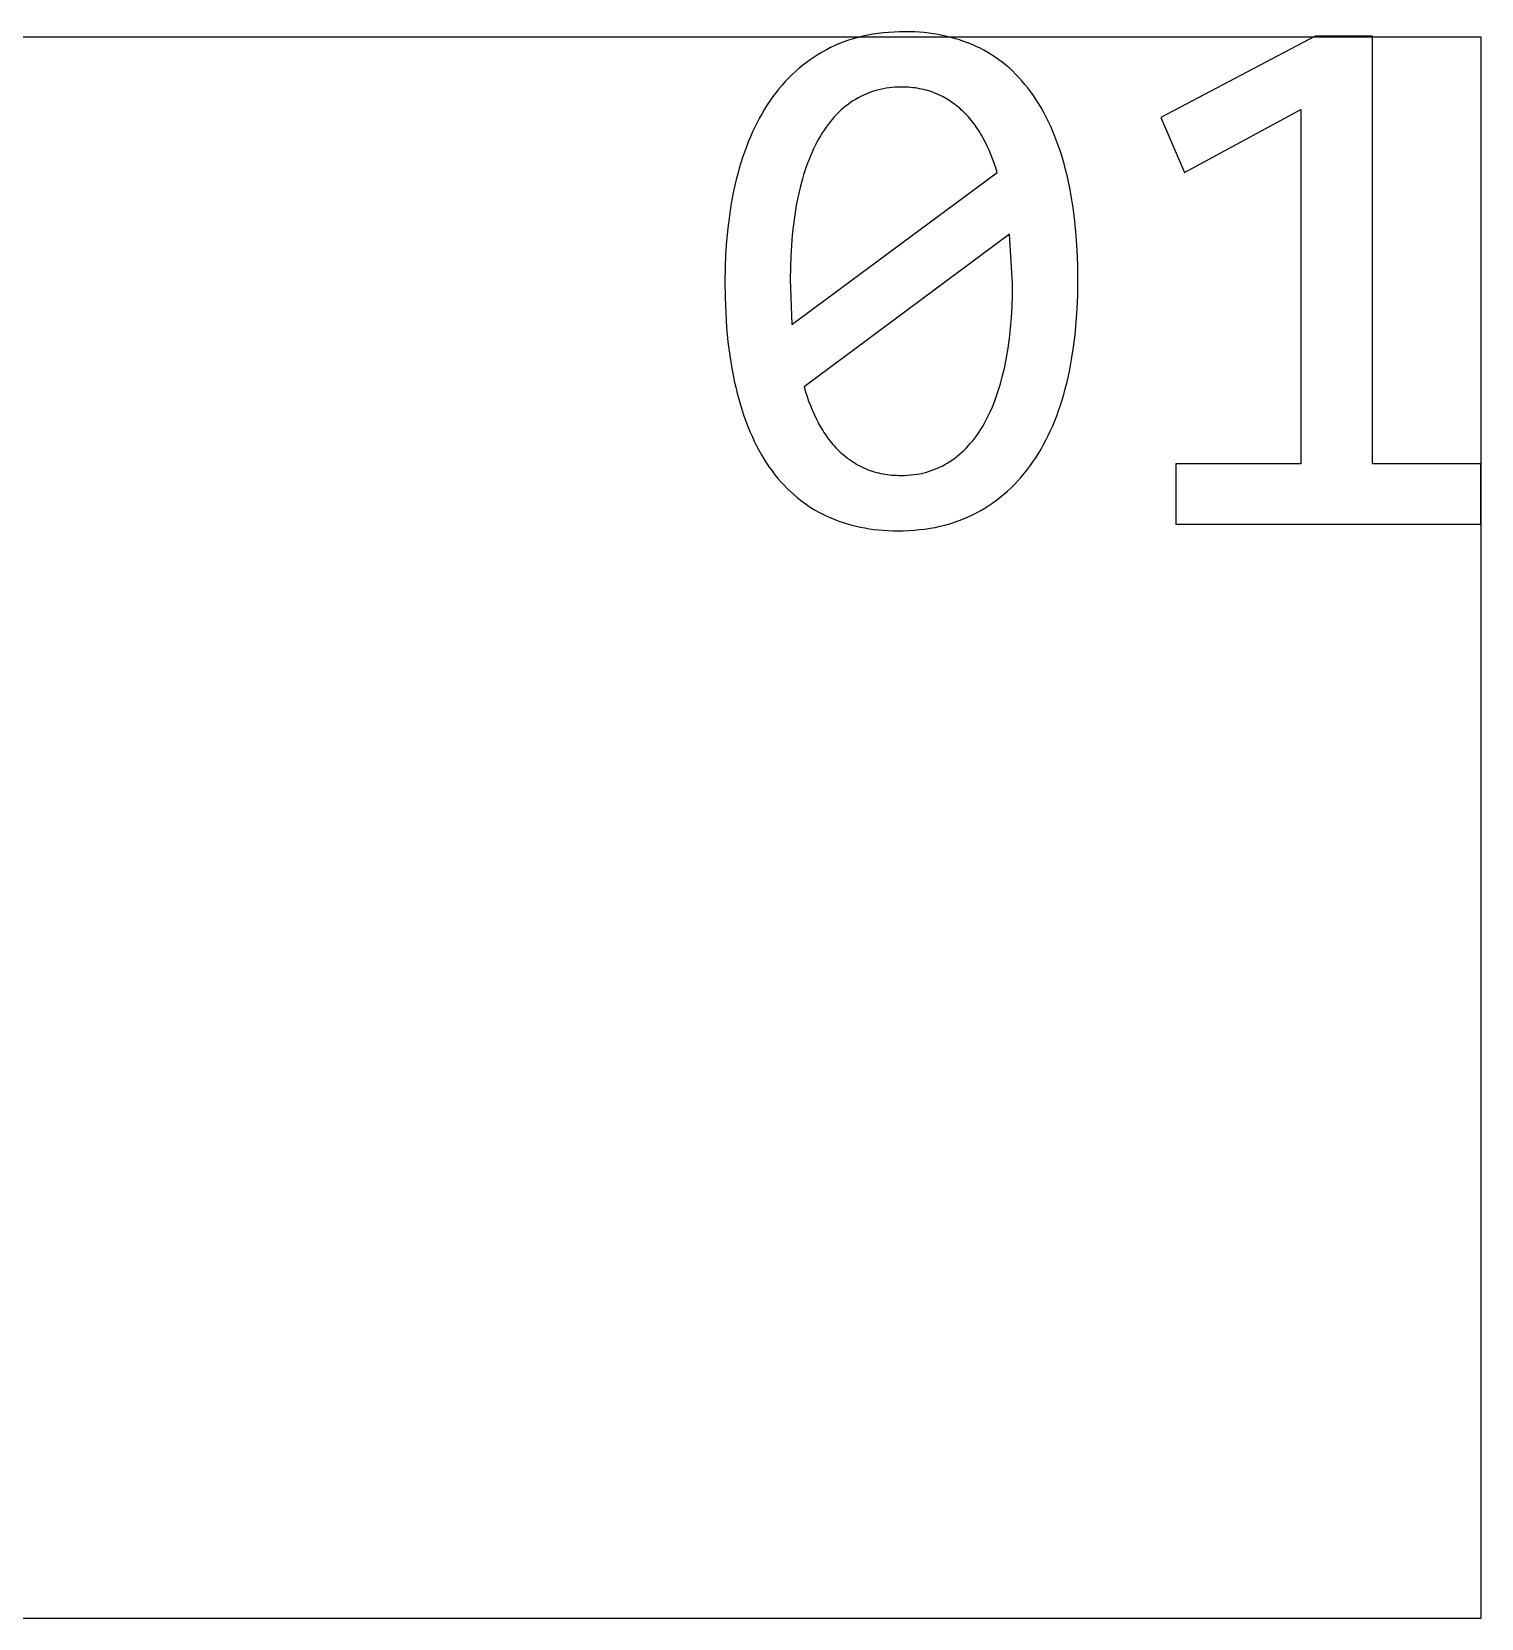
# Model space of a CAD drawing. Extents: x -541 to -365, y -48 to 48.
# Drawn here: x -452.9 to -364.8, y -48 to 48.3 of the extents above; entities that cross this region are included whole.
import ezdxf

# ---------------------------------------------------------------- set-up
doc = ezdxf.new("R2010")
doc.units = 0
doc.layers.add('DEFAULT', color=7, linetype='CONTINUOUS')

msp = doc.modelspace()

# ---------------------------------------------------------------- linework, layer by layer
at = {"layer": 'DEFAULT'}
for p, q in [((-401.76, 48.175), (-402.067, 48.12)), ((-401.448, 48.222), (-401.76, 48.175)), ((-401.13, 48.261), (-401.448, 48.222)), ((-400.808, 48.291), (-401.13, 48.261)), ((-400.48, 48.312), (-400.808, 48.291)), ((-400.146, 48.325), (-400.48, 48.312)), ((-399.808, 48.329), (-400.146, 48.325)), ((-399.513, 48.326), (-399.808, 48.329)), ((-399.222, 48.315), (-399.513, 48.326)), ((-398.934, 48.298), (-399.222, 48.315)), ((-398.65, 48.274), (-398.934, 48.298)), ((-398.369, 48.242), (-398.65, 48.274)), ((-398.091, 48.204), (-398.369, 48.242)), ((-397.817, 48.159), (-398.091, 48.204)), ((-364.817, 48.006, 8), (-540.829, 48.006, 8)), ((-404.591, 47.235), (-404.845, 47.095)), ((-404.332, 47.368), (-404.591, 47.235)), ((-404.067, 47.491), (-404.332, 47.368)), ((-403.797, 47.607), (-404.067, 47.491)), ((-403.522, 47.714), (-403.797, 47.607)), ((-403.242, 47.812), (-403.522, 47.714)), ((-402.956, 47.902), (-403.242, 47.812)), ((-402.665, 47.983), (-402.956, 47.902)), ((-402.369, 48.056), (-402.665, 47.983)), ((-402.067, 48.12), (-402.369, 48.056)), ((-397.546, 48.107), (-397.817, 48.159)), ((-397.278, 48.047), (-397.546, 48.107)), ((-397.014, 47.981), (-397.278, 48.047)), ((-396.753, 47.908), (-397.014, 47.981)), ((-396.495, 47.828), (-396.753, 47.908)), ((-396.241, 47.741), (-396.495, 47.828)), ((-395.99, 47.647), (-396.241, 47.741)), ((-395.742, 47.546), (-395.99, 47.647)), ((-395.498, 47.438), (-395.742, 47.546)), ((-395.258, 47.323), (-395.498, 47.438)), ((-395.022, 47.2), (-395.258, 47.323)), ((-374.897, 48.059), (-384.284, 43.117)), ((-371.422, 48.059), (-374.897, 48.059)), ((-371.422, 22.088), (-371.422, 48.059)), ((-364.817, -48.006, 8), (-364.817, 48.006, 8)), ((-406.034, 46.287), (-406.256, 46.105)), ((-405.807, 46.463), (-406.034, 46.287)), ((-405.575, 46.631), (-405.807, 46.463)), ((-405.337, 46.793), (-405.575, 46.631)), ((-405.094, 46.947), (-405.337, 46.793)), ((-404.845, 47.095), (-405.094, 46.947)), ((-394.79, 47.07), (-395.022, 47.2)), ((-394.563, 46.932), (-394.79, 47.07)), ((-394.34, 46.786), (-394.563, 46.932)), ((-394.122, 46.633), (-394.34, 46.786)), ((-393.908, 46.472), (-394.122, 46.633)), ((-393.698, 46.304), (-393.908, 46.472)), ((-393.493, 46.128), (-393.698, 46.304)), ((-407.089, 45.304), (-407.284, 45.086)), ((-406.889, 45.514), (-407.089, 45.304)), ((-406.683, 45.718), (-406.889, 45.514)), ((-406.472, 45.915), (-406.683, 45.718)), ((-406.256, 46.105), (-406.472, 45.915)), ((-393.293, 45.945), (-393.493, 46.128)), ((-393.096, 45.754), (-393.293, 45.945)), ((-392.904, 45.555), (-393.096, 45.754)), ((-392.717, 45.349), (-392.904, 45.555)), ((-392.534, 45.135), (-392.717, 45.349)), ((-407.836, 44.39), (-408.009, 44.144)), ((-407.657, 44.629), (-407.836, 44.39)), ((-407.473, 44.861), (-407.657, 44.629)), ((-407.284, 45.086), (-407.473, 44.861)), ((-402.502, 44.397), (-402.662, 44.313)), ((-402.34, 44.476), (-402.502, 44.397)), ((-402.176, 44.548), (-402.34, 44.476)), ((-402.01, 44.615), (-402.176, 44.548)), ((-401.841, 44.676), (-402.01, 44.615)), ((-401.67, 44.732), (-401.841, 44.676)), ((-401.497, 44.781), (-401.67, 44.732)), ((-401.322, 44.825), (-401.497, 44.781)), ((-401.144, 44.863), (-401.322, 44.825)), ((-400.965, 44.895), (-401.144, 44.863)), ((-400.783, 44.921), (-400.965, 44.895)), ((-400.599, 44.941), (-400.783, 44.921)), ((-400.412, 44.956), (-400.599, 44.941)), ((-400.224, 44.964), (-400.412, 44.956)), ((-400.033, 44.967), (-400.224, 44.964)), ((-399.89, 44.966), (-400.033, 44.967)), ((-399.749, 44.961), (-399.89, 44.966)), ((-399.61, 44.954), (-399.749, 44.961)), ((-399.472, 44.943), (-399.61, 44.954)), ((-399.336, 44.93), (-399.472, 44.943)), ((-399.202, 44.913), (-399.336, 44.93)), ((-399.069, 44.894), (-399.202, 44.913)), ((-398.939, 44.871), (-399.069, 44.894)), ((-398.81, 44.846), (-398.939, 44.871)), ((-398.683, 44.817), (-398.81, 44.846)), ((-398.558, 44.786), (-398.683, 44.817)), ((-398.434, 44.752), (-398.558, 44.786)), ((-398.312, 44.714), (-398.434, 44.752)), ((-398.192, 44.674), (-398.312, 44.714)), ((-398.074, 44.63), (-398.192, 44.674)), ((-397.957, 44.584), (-398.074, 44.63)), ((-397.842, 44.535), (-397.957, 44.584)), ((-397.729, 44.483), (-397.842, 44.535)), ((-397.618, 44.429), (-397.729, 44.483)), ((-397.507, 44.373), (-397.618, 44.429)), ((-397.399, 44.314), (-397.507, 44.373)), ((-392.355, 44.914), (-392.534, 45.135)), ((-392.181, 44.685), (-392.355, 44.914)), ((-392.011, 44.449), (-392.181, 44.685)), ((-391.847, 44.204), (-392.011, 44.449)), ((-408.498, 43.367), (-408.65, 43.095)), ((-408.34, 43.632), (-408.498, 43.367)), ((-408.177, 43.891), (-408.34, 43.632)), ((-408.009, 44.144), (-408.177, 43.891)), ((-403.844, 43.431), (-403.979, 43.295)), ((-403.707, 43.561), (-403.844, 43.431)), ((-403.566, 43.686), (-403.707, 43.561)), ((-403.423, 43.805), (-403.566, 43.686)), ((-403.276, 43.918), (-403.423, 43.805)), ((-403.127, 44.025), (-403.276, 43.918)), ((-402.975, 44.127), (-403.127, 44.025)), ((-402.898, 44.175), (-402.975, 44.127)), ((-402.82, 44.223), (-402.898, 44.175)), ((-402.662, 44.313), (-402.82, 44.223)), ((-397.292, 44.253), (-397.399, 44.314)), ((-397.187, 44.19), (-397.292, 44.253)), ((-397.083, 44.124), (-397.187, 44.19)), ((-396.981, 44.056), (-397.083, 44.124)), ((-396.88, 43.985), (-396.981, 44.056)), ((-396.781, 43.912), (-396.88, 43.985)), ((-396.684, 43.837), (-396.781, 43.912)), ((-396.588, 43.759), (-396.684, 43.837)), ((-396.494, 43.679), (-396.588, 43.759)), ((-396.401, 43.597), (-396.494, 43.679)), ((-396.31, 43.512), (-396.401, 43.597)), ((-396.221, 43.425), (-396.31, 43.512)), ((-396.133, 43.336), (-396.221, 43.425)), ((-391.687, 43.952), (-391.847, 44.204)), ((-391.532, 43.692), (-391.687, 43.952)), ((-391.382, 43.424), (-391.532, 43.692)), ((-391.238, 43.148), (-391.382, 43.424)), ((-382.84, 39.778), (-375.777, 43.613)), ((-375.777, 43.613), (-375.777, 22.088)), ((-408.938, 42.533), (-409.074, 42.243)), ((-408.797, 42.817), (-408.938, 42.533)), ((-408.65, 43.095), (-408.797, 42.817)), ((-404.609, 42.529), (-404.726, 42.358)), ((-404.489, 42.693), (-404.609, 42.529)), ((-404.366, 42.852), (-404.489, 42.693)), ((-404.24, 43.006), (-404.366, 42.852)), ((-404.111, 43.153), (-404.24, 43.006)), ((-403.979, 43.295), (-404.111, 43.153)), ((-396.047, 43.245), (-396.133, 43.336)), ((-395.962, 43.152), (-396.047, 43.245)), ((-395.879, 43.056), (-395.962, 43.152)), ((-395.797, 42.959), (-395.879, 43.056)), ((-395.717, 42.86), (-395.797, 42.959)), ((-395.639, 42.759), (-395.717, 42.86)), ((-395.562, 42.656), (-395.639, 42.759)), ((-395.487, 42.55), (-395.562, 42.656)), ((-395.413, 42.443), (-395.487, 42.55)), ((-395.341, 42.334), (-395.413, 42.443)), ((-391.098, 42.864), (-391.238, 43.148)), ((-390.963, 42.573), (-391.098, 42.864)), ((-390.832, 42.273), (-390.963, 42.573)), ((-384.284, 43.117), (-382.84, 39.778)), ((-409.331, 41.644), (-409.451, 41.335)), ((-409.205, 41.947), (-409.331, 41.644)), ((-409.074, 42.243), (-409.205, 41.947)), ((-405.166, 41.62), (-405.268, 41.421)), ((-405.061, 41.813), (-405.166, 41.62)), ((-404.952, 42), (-405.061, 41.813)), ((-404.841, 42.182), (-404.952, 42)), ((-404.726, 42.358), (-404.841, 42.182)), ((-395.271, 42.222), (-395.341, 42.334)), ((-395.202, 42.109), (-395.271, 42.222)), ((-395.135, 41.994), (-395.202, 42.109)), ((-395.069, 41.876), (-395.135, 41.994)), ((-394.942, 41.636), (-395.069, 41.876)), ((-394.821, 41.39), (-394.942, 41.636)), ((-390.707, 41.966), (-390.832, 42.273)), ((-390.587, 41.651), (-390.707, 41.966)), ((-390.472, 41.328), (-390.587, 41.651)), ((-409.676, 40.698), (-409.781, 40.37)), ((-409.567, 41.019), (-409.676, 40.698)), ((-409.451, 41.335), (-409.567, 41.019)), ((-405.644, 40.573), (-405.731, 40.347)), ((-405.555, 40.793), (-405.644, 40.573)), ((-405.462, 41.008), (-405.555, 40.793)), ((-405.367, 41.217), (-405.462, 41.008)), ((-405.268, 41.421), (-405.367, 41.217)), ((-394.705, 41.137), (-394.821, 41.39)), ((-394.595, 40.878), (-394.705, 41.137)), ((-394.491, 40.612), (-394.595, 40.878)), ((-394.392, 40.34), (-394.491, 40.612)), ((-390.361, 40.997), (-390.472, 41.328)), ((-390.256, 40.659), (-390.361, 40.997)), ((-390.156, 40.312), (-390.256, 40.659)), ((-409.974, 39.696), (-410.063, 39.349)), ((-409.88, 40.036), (-409.974, 39.696)), ((-409.781, 40.37), (-409.88, 40.036)), ((-406.69, 30.549), (-394.212, 39.778)), ((-405.97, 39.637), (-406.044, 39.39)), ((-405.893, 39.88), (-405.97, 39.637)), ((-405.814, 40.116), (-405.893, 39.88)), ((-405.731, 40.347), (-405.814, 40.116)), ((-394.299, 40.062), (-394.392, 40.34)), ((-394.212, 39.778), (-394.299, 40.062)), ((-390.06, 39.958), (-390.156, 40.312)), ((-389.97, 39.596), (-390.06, 39.958)), ((-389.885, 39.225), (-389.97, 39.596)), ((-410.224, 38.64), (-410.364, 37.913)), ((-410.063, 39.349), (-410.224, 38.64)), ((-406.181, 38.878), (-406.306, 38.345)), ((-406.044, 39.39), (-406.181, 38.878)), ((-389.807, 38.846), (-389.885, 39.225)), ((-389.734, 38.459), (-389.807, 38.846)), ((-410.364, 37.913), (-410.482, 37.168)), ((-406.417, 37.79), (-406.513, 37.213)), ((-406.306, 38.345), (-406.417, 37.79)), ((-389.606, 37.66), (-389.734, 38.459)), ((-389.502, 36.827), (-389.606, 37.66)), ((-410.482, 37.168), (-410.579, 36.404)), ((-406.595, 36.615), (-406.661, 35.995)), ((-406.513, 37.213), (-406.595, 36.615)), ((-389.42, 35.962), (-389.502, 36.827)), ((-410.579, 36.404), (-410.654, 35.622)), ((-406.661, 35.995), (-406.713, 35.354)), ((-393.467, 36.032), (-405.945, 26.758)), ((-393.287, 33.031), (-393.467, 36.032)), ((-389.362, 35.063), (-389.42, 35.962)), ((-410.708, 34.822), (-410.74, 34.003)), ((-410.654, 35.622), (-410.708, 34.822)), ((-406.75, 34.692), (-406.772, 34.007)), ((-406.713, 35.354), (-406.75, 34.692)), ((-389.327, 34.131), (-389.362, 35.063)), ((-410.74, 34.003), (-410.751, 33.166)), ((-406.772, 34.007), (-406.78, 33.302)), ((-389.315, 33.166), (-389.327, 34.131)), ((-410.751, 33.166), (-410.739, 32.201)), ((-406.78, 33.302), (-406.69, 30.549)), ((-393.294, 32.325), (-393.287, 33.031)), ((-389.326, 32.33), (-389.315, 33.166)), ((-410.739, 32.201), (-410.704, 31.27)), ((-393.316, 31.641), (-393.294, 32.325)), ((-389.358, 31.512), (-389.326, 32.33)), ((-410.704, 31.27), (-410.646, 30.371)), ((-393.405, 30.338), (-393.353, 30.979)), ((-393.353, 30.979), (-393.316, 31.641)), ((-389.411, 30.712), (-389.358, 31.512)), ((-410.646, 30.371), (-410.565, 29.505)), ((-393.472, 29.718), (-393.405, 30.338)), ((-389.58, 29.169), (-389.485, 29.931)), ((-389.485, 29.931), (-389.411, 30.712)), ((-410.565, 29.505), (-410.46, 28.673)), ((-393.649, 28.543), (-393.553, 29.12)), ((-393.553, 29.12), (-393.472, 29.718)), ((-389.696, 28.426), (-389.58, 29.169)), ((-410.46, 28.673), (-410.332, 27.874)), ((-393.885, 27.455), (-393.76, 27.988)), ((-393.76, 27.988), (-393.649, 28.543)), ((-389.834, 27.701), (-389.696, 28.426)), ((-410.332, 27.874), (-410.259, 27.487)), ((-410.259, 27.487), (-410.181, 27.108)), ((-410.181, 27.108), (-410.097, 26.737)), ((-394.023, 26.944), (-393.885, 27.455)), ((-390.08, 26.65), (-389.992, 26.995)), ((-389.992, 26.995), (-389.834, 27.701)), ((-410.097, 26.737), (-410.006, 26.375)), ((-410.006, 26.375), (-409.911, 26.021)), ((-409.911, 26.021), (-409.81, 25.674)), ((-405.945, 26.758), (-405.857, 26.468)), ((-405.857, 26.468), (-405.764, 26.183)), ((-405.764, 26.183), (-405.666, 25.904)), ((-394.336, 25.988), (-394.253, 26.219)), ((-394.253, 26.219), (-394.173, 26.455)), ((-394.173, 26.455), (-394.096, 26.697)), ((-394.096, 26.697), (-394.023, 26.944)), ((-390.271, 25.978), (-390.172, 26.311)), ((-390.172, 26.311), (-390.08, 26.65)), ((-409.81, 25.674), (-409.705, 25.336)), ((-409.705, 25.336), (-409.595, 25.005)), ((-405.666, 25.904), (-405.561, 25.63)), ((-405.561, 25.63), (-405.451, 25.362)), ((-405.451, 25.362), (-405.336, 25.1)), ((-405.336, 25.1), (-405.214, 24.843)), ((-394.799, 24.919), (-394.7, 25.122)), ((-394.7, 25.122), (-394.604, 25.33)), ((-394.604, 25.33), (-394.511, 25.544)), ((-394.511, 25.544), (-394.422, 25.763)), ((-394.422, 25.763), (-394.336, 25.988)), ((-390.598, 25.016), (-390.484, 25.331)), ((-390.484, 25.331), (-390.374, 25.651)), ((-390.374, 25.651), (-390.271, 25.978)), ((-409.595, 25.005), (-409.479, 24.683)), ((-409.479, 24.683), (-409.359, 24.368)), ((-409.359, 24.368), (-409.234, 24.062)), ((-405.214, 24.843), (-405.087, 24.592)), ((-405.087, 24.592), (-405.022, 24.469)), ((-405.022, 24.469), (-404.954, 24.348)), ((-404.954, 24.348), (-404.885, 24.23)), ((-404.885, 24.23), (-404.815, 24.113)), ((-404.815, 24.113), (-404.742, 23.999)), ((-395.34, 23.989), (-395.226, 24.163)), ((-395.226, 24.163), (-395.114, 24.344)), ((-395.114, 24.344), (-395.006, 24.53)), ((-395.006, 24.53), (-394.901, 24.722)), ((-394.901, 24.722), (-394.799, 24.919)), ((-391.112, 23.82), (-390.975, 24.11)), ((-390.975, 24.11), (-390.844, 24.406)), ((-390.844, 24.406), (-390.718, 24.708)), ((-390.718, 24.708), (-390.598, 25.016)), ((-409.234, 24.062), (-409.104, 23.763)), ((-409.104, 23.763), (-408.969, 23.472)), ((-408.969, 23.472), (-408.829, 23.189)), ((-408.829, 23.189), (-408.684, 22.914)), ((-404.742, 23.999), (-404.668, 23.887)), ((-404.668, 23.887), (-404.592, 23.777)), ((-404.592, 23.777), (-404.515, 23.67)), ((-404.515, 23.67), (-404.436, 23.565)), ((-404.436, 23.565), (-404.355, 23.461)), ((-404.355, 23.461), (-404.273, 23.36)), ((-404.273, 23.36), (-404.188, 23.262)), ((-404.188, 23.262), (-404.103, 23.165)), ((-404.103, 23.165), (-404.015, 23.071)), ((-396.087, 23.058), (-395.956, 23.199)), ((-395.956, 23.199), (-395.827, 23.346)), ((-395.827, 23.346), (-395.701, 23.498)), ((-395.701, 23.498), (-395.578, 23.656)), ((-395.578, 23.656), (-395.457, 23.819)), ((-395.457, 23.819), (-395.34, 23.989)), ((-391.554, 22.988), (-391.401, 23.26)), ((-391.401, 23.26), (-391.254, 23.537)), ((-391.254, 23.537), (-391.112, 23.82)), ((-408.684, 22.914), (-408.534, 22.647)), ((-408.534, 22.647), (-408.379, 22.388)), ((-408.379, 22.388), (-408.22, 22.137)), ((-404.015, 23.071), (-403.926, 22.979)), ((-403.926, 22.979), (-403.835, 22.889)), ((-403.835, 22.889), (-403.743, 22.801)), ((-403.743, 22.801), (-403.649, 22.716)), ((-403.649, 22.716), (-403.553, 22.633)), ((-403.553, 22.633), (-403.456, 22.553)), ((-403.456, 22.553), (-403.357, 22.475)), ((-403.357, 22.475), (-403.257, 22.4)), ((-403.257, 22.4), (-403.155, 22.327)), ((-403.155, 22.327), (-403.051, 22.257)), ((-403.051, 22.257), (-402.946, 22.189)), ((-402.946, 22.189), (-402.839, 22.124)), ((-397.247, 22.133), (-397.091, 22.229)), ((-397.091, 22.229), (-396.939, 22.33)), ((-396.939, 22.33), (-396.79, 22.437)), ((-396.79, 22.437), (-396.644, 22.55)), ((-396.644, 22.55), (-396.5, 22.669)), ((-396.5, 22.669), (-396.36, 22.793)), ((-396.36, 22.793), (-396.222, 22.922)), ((-396.222, 22.922), (-396.087, 23.058)), ((-392.22, 21.966), (-392.046, 22.212)), ((-392.046, 22.212), (-391.876, 22.464)), ((-391.876, 22.464), (-391.712, 22.723)), ((-391.712, 22.723), (-391.554, 22.988)), ((-408.22, 22.137), (-408.055, 21.894)), ((-408.055, 21.894), (-407.885, 21.659)), ((-407.885, 21.659), (-407.711, 21.431)), ((-407.711, 21.431), (-407.532, 21.211)), ((-407.532, 21.211), (-407.349, 20.999)), ((-402.839, 22.124), (-402.731, 22.061)), ((-402.731, 22.061), (-402.621, 22)), ((-402.621, 22), (-402.509, 21.942)), ((-402.509, 21.942), (-402.396, 21.887)), ((-402.396, 21.887), (-402.282, 21.834)), ((-402.282, 21.834), (-402.165, 21.783)), ((-402.165, 21.783), (-402.047, 21.735)), ((-402.047, 21.735), (-401.927, 21.69)), ((-401.927, 21.69), (-401.805, 21.649)), ((-401.805, 21.649), (-401.681, 21.61)), ((-401.681, 21.61), (-401.555, 21.575)), ((-401.555, 21.575), (-401.427, 21.542)), ((-401.427, 21.542), (-401.296, 21.513)), ((-401.296, 21.513), (-401.164, 21.487)), ((-401.164, 21.487), (-401.03, 21.464)), ((-401.03, 21.464), (-400.894, 21.444)), ((-400.894, 21.444), (-400.755, 21.427)), ((-400.755, 21.427), (-400.615, 21.413)), ((-400.615, 21.413), (-400.473, 21.402)), ((-400.473, 21.402), (-400.328, 21.394)), ((-400.328, 21.394), (-400.182, 21.39)), ((-400.182, 21.39), (-400.033, 21.388)), ((-400.033, 21.388), (-399.843, 21.391)), ((-399.843, 21.391), (-399.654, 21.4)), ((-399.654, 21.4), (-399.468, 21.414)), ((-399.468, 21.414), (-399.284, 21.435)), ((-399.284, 21.435), (-399.102, 21.461)), ((-399.102, 21.461), (-398.922, 21.493)), ((-398.922, 21.493), (-398.745, 21.531)), ((-398.745, 21.531), (-398.569, 21.574)), ((-398.569, 21.574), (-398.396, 21.624)), ((-398.396, 21.624), (-398.225, 21.679)), ((-398.225, 21.679), (-398.057, 21.74)), ((-398.057, 21.74), (-397.89, 21.807)), ((-397.89, 21.807), (-397.726, 21.88)), ((-397.726, 21.88), (-397.564, 21.958)), ((-397.564, 21.958), (-397.404, 22.043)), ((-397.404, 22.043), (-397.247, 22.133)), ((-392.971, 21.052), (-392.775, 21.27)), ((-392.775, 21.27), (-392.585, 21.495)), ((-392.585, 21.495), (-392.4, 21.727)), ((-392.4, 21.727), (-392.22, 21.966)), ((-375.777, 22.088), (-383.359, 22.088)), ((-383.359, 22.088), (-383.359, 18.432)), ((-364.834, 22.088), (-371.422, 22.088)), ((-364.834, 18.432), (-364.834, 22.088)), ((-407.349, 20.999), (-407.162, 20.794)), ((-407.162, 20.794), (-406.97, 20.596)), ((-406.97, 20.596), (-406.774, 20.406)), ((-406.774, 20.406), (-406.573, 20.224)), ((-394.026, 20.068), (-393.805, 20.251)), ((-393.805, 20.251), (-393.588, 20.44)), ((-393.588, 20.44), (-393.377, 20.637)), ((-393.377, 20.637), (-393.172, 20.841)), ((-393.172, 20.841), (-392.971, 21.052)), ((-406.573, 20.224), (-406.368, 20.048)), ((-406.368, 20.048), (-406.158, 19.881)), ((-406.158, 19.881), (-405.945, 19.721)), ((-405.945, 19.721), (-405.726, 19.568)), ((-405.726, 19.568), (-405.504, 19.423)), ((-405.504, 19.423), (-405.276, 19.285)), ((-405.276, 19.285), (-405.045, 19.155)), ((-395.211, 19.261), (-394.964, 19.408)), ((-394.964, 19.408), (-394.722, 19.563)), ((-394.722, 19.563), (-394.485, 19.724)), ((-394.485, 19.724), (-394.253, 19.893)), ((-394.253, 19.893), (-394.026, 20.068)), ((-405.045, 19.155), (-404.809, 19.033)), ((-404.809, 19.033), (-404.569, 18.917)), ((-404.569, 18.917), (-404.324, 18.809)), ((-404.324, 18.809), (-404.077, 18.709)), ((-404.077, 18.709), (-403.826, 18.615)), ((-403.826, 18.615), (-403.571, 18.527)), ((-403.571, 18.527), (-403.314, 18.447)), ((-403.314, 18.447), (-403.053, 18.374)), ((-403.053, 18.374), (-402.789, 18.308)), ((-402.789, 18.308), (-402.521, 18.249)), ((-397.684, 18.3), (-397.387, 18.372)), ((-397.387, 18.372), (-397.095, 18.454)), ((-397.095, 18.454), (-396.81, 18.543)), ((-396.81, 18.543), (-396.529, 18.642)), ((-396.529, 18.642), (-396.255, 18.749)), ((-396.255, 18.749), (-395.986, 18.864)), ((-395.986, 18.864), (-395.722, 18.988)), ((-395.722, 18.988), (-395.592, 19.053)), ((-395.592, 19.053), (-395.464, 19.12)), ((-395.464, 19.12), (-395.211, 19.261)), ((-383.359, 18.432), (-364.834, 18.432)), ((-402.521, 18.249), (-402.25, 18.197)), ((-402.25, 18.197), (-401.975, 18.151)), ((-401.975, 18.151), (-401.698, 18.113)), ((-401.698, 18.113), (-401.417, 18.082)), ((-401.417, 18.082), (-401.132, 18.057)), ((-401.132, 18.057), (-400.844, 18.04)), ((-400.844, 18.04), (-400.553, 18.03)), ((-400.553, 18.03), (-400.259, 18.026)), ((-400.259, 18.026), (-399.918, 18.03)), ((-399.918, 18.03), (-399.582, 18.043)), ((-399.582, 18.043), (-399.252, 18.065)), ((-399.252, 18.065), (-398.927, 18.095)), ((-398.927, 18.095), (-398.608, 18.133)), ((-398.608, 18.133), (-398.294, 18.18)), ((-398.294, 18.18), (-397.986, 18.236)), ((-397.986, 18.236), (-397.684, 18.3)), ((-540.829, -48.006, 8), (-364.817, -48.006, 8))]:
    msp.add_line(p, q, dxfattribs=at)

doc.saveas('drawing.dxf')
